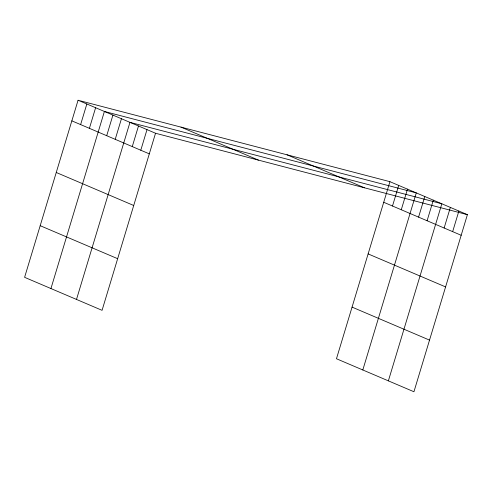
<?xml version="1.0" encoding="UTF-8"?>
<svg xmlns="http://www.w3.org/2000/svg" width="492" height="492" viewBox="0 0 492 492"><rect width="100%" height="100%" fill="white"/><g stroke="black" fill="none" stroke-linecap="round" stroke-linejoin="round"><path stroke-width="0.74" d="M78.062 100.251L24.6 277.328L102.065 310.329L155.527 133.252L78.062 100.251L389.935 181.671L467.4 214.672L413.938 391.749L336.473 358.748L389.935 181.671M80.62 124.593L86.844 103.99M89.403 128.332L95.62 107.73M50.94 288.546L104.402 111.469L416.275 192.889L362.813 369.966M106.703 135.706L112.92 115.103M115.22 139.334L121.444 118.732M76.5 299.437L129.962 122.36L441.834 203.78L388.373 380.857M132.268 146.598L138.486 125.995M140.786 150.226L147.01 129.624M392.493 206.013L398.717 185.41M401.275 209.752L407.493 189.149M418.575 217.126L424.793 196.523M427.093 220.754L433.317 200.152M444.135 228.017L450.358 207.415M452.658 231.646L458.876 211.043M155.527 133.252L467.4 214.672M287.014 154.802L364.48 187.803M383.717 202.273L461.182 235.274M180.982 127.114L258.448 160.121M71.844 120.854L149.31 153.855M368.127 253.909L445.592 286.916M56.254 172.489L133.719 205.49M352.063 307.113L429.528 340.113M40.19 225.687L117.656 258.694"/></g></svg>
